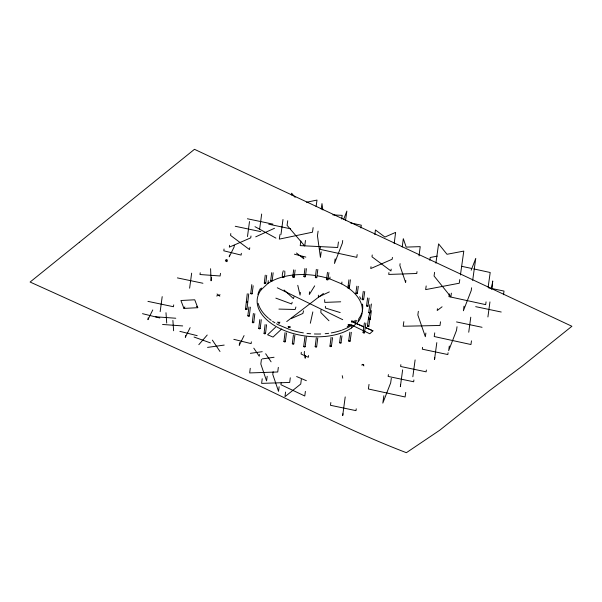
<?xml version="1.0" encoding="UTF-8"?>
<svg xmlns="http://www.w3.org/2000/svg" width="602" height="602" viewBox="0 0 602 602"><rect width="100%" height="100%" fill="white"/><g stroke="black" fill="none" stroke-linecap="round" stroke-linejoin="round"><path stroke-width="0.9" d="M331.092 337.346L329.941 346.165L330.573 346.707L331.401 346.406L332.552 337.594M331.401 346.406L330.769 345.857L329.941 346.165M364.391 322.845L363.074 332.56L363.698 333.109L364.526 332.823L365.85 323.108M364.526 332.823L363.901 332.274L363.074 332.56M367.619 297.885L366.528 305.861L367.145 306.403L367.98 306.125L369.071 298.14M367.98 306.125L367.355 305.575L366.528 305.861M362.502 309.669L362.63 304.529M226.969 260.252L226.916 261.697L226.375 259.891M320.971 309.902L320.851 312.581L328.963 320.753M309.496 291.835L309.323 294.521L314.695 285.845M327.473 272.315L326.532 279.546L327.134 279.983L327.992 279.719L328.918 272.601M327.992 279.719L327.405 279.17L326.547 279.433M283.316 270.742C280.08 279.125 285.649 280.449 284.761 271.013M283.986 277.251L283.407 276.709L282.541 276.973M251.802 284.603L250.725 293.603L251.32 294.032L252.185 293.761L253.141 285.762M252.185 293.761L251.598 293.219L250.741 293.49M253.389 313.454L252.313 322.416L252.908 322.86L253.773 322.582L254.834 313.732M253.773 322.582L253.194 322.025L252.328 322.303M248.739 293.851L246.978 309.27L246.195 309.616L245.511 309.112L247.264 293.746M250.372 307.17L249.318 316.035L248.491 316.343L247.858 315.809L248.912 306.952M266.573 324.719L265.512 333.568L264.775 333.944L264.045 333.455L265.098 324.606M285.039 332.613L283.918 341.552L284.505 341.996L285.378 341.725L286.484 332.906M285.378 341.725L284.799 341.168L283.933 341.439M293.43 334.84L292.309 343.78L292.896 344.224L293.768 343.953L294.875 335.133M293.768 343.953L293.189 343.388L292.324 343.667M304.469 351.433L304.258 353.178L305.206 358.213L305.523 355.594M261.276 319.715L260.207 328.557L259.47 328.94L258.732 328.444L259.801 319.602M266.724 275.332L265.753 283.339L264.97 283.677L264.278 283.173L265.249 275.167M437.436 308.736L437.218 310.512L442.079 306.787M273.15 272.781L272.172 280.795L271.442 281.164L270.697 280.683L271.683 272.668M301.309 352.305L301.098 354.044L308.314 357.287L308.533 355.549M340.514 335.592L339.566 342.756L340.153 343.215L341.018 342.952L341.951 335.893M341.018 342.952L340.446 342.38L339.581 342.643M295.13 270.05L294.235 277.176L293.415 277.477L292.775 276.95L293.671 269.824M230.799 233.561L230.566 235.412L249.506 249.582L249.747 247.731M229.565 245.292L229.332 247.151L250.748 237.843L250.981 235.992M250.259 368.304L249.664 372.931L277.733 371.991L278.327 367.363M361.817 312.987A52.901 30.642 7.3 0 1 358.777 318.744L358.416 321.521L351.583 327.917A52.901 30.642 7.3 0 1 283.557 330.182A52.901 30.642 7.3 0 1 261.095 289.833L261.328 288.004M261.095 289.833L267.935 283.437L268.289 280.69M261.418 359.386L260.824 364.014L266.573 380.915L267.168 376.28M262.216 378.748L261.622 383.384L289.69 382.443L290.284 377.808M273.135 371.682L272.781 374.459L278.53 391.36L279.125 386.732M281.164 382.857L280.931 384.716L304.785 396.003L305.38 391.368M285.566 392.052L284.972 396.68L300.744 384.031L301.331 379.403M306.403 268.665L305.387 276.679L304.612 277.01L303.92 276.506L304.936 268.492M306.395 337.022L305.161 346.722L304.416 347.098L303.686 346.594L304.921 336.894M358.416 321.521A52.901 30.642 7.3 0 0 341.688 283.888L329.776 278.877L330.009 277.048M341.688 283.888L341.928 282.037M351.583 327.917L351.929 325.163L350.815 324.568A51.486 29.829 7.3 0 1 347.196 326.751M372.232 254.962L371.998 256.813L390.939 270.983L391.18 269.132M374.843 234.592L375.437 229.964L384.911 237.045L395.619 232.395L394.197 243.501M370.998 266.701L370.757 268.552L392.173 259.244L392.414 257.393M372.931 330.829L365.399 327.496L372.931 330.829L369.778 333.779L351.929 325.163M388.945 272.578L388.704 274.429L416.772 273.496L417.005 271.645M400.104 263.661L399.863 265.512L405.613 282.413L405.853 280.562M402.241 246.993L403.31 238.663L406.184 247.106L420.211 246.639L419.03 255.903M148.175 317.886L147.941 319.67L152.757 309.94M185.559 335.57L185.326 337.353L190.142 327.631M224.042 249.017L223.809 250.801L241.116 255.09L241.349 253.307M229.482 255.015L229.257 256.798L234.073 247.068L234.298 245.285M239.611 342.651L239.265 345.322L244.073 335.6M251.35 341.838L251.124 343.622L233.817 339.325M317.818 269.485L316.78 277.507L316.058 277.868L315.313 277.387L316.343 269.365M317.773 338.023L316.637 346.835L315.854 347.181L315.17 346.654L316.306 337.835M368.627 317.209L367.408 326.156L367.988 326.615L368.853 326.359L370.064 317.525M368.853 326.359L368.289 325.795L367.416 326.051M173.707 304.905L173.466 306.727L147.941 301.369M330.837 402.557L330.475 405.289L355.993 410.647L356.233 408.826M351.327 332.319L350.146 341.138L349.408 341.507L348.678 341.003L349.86 332.184M342.937 413.762L342.696 415.583L345.209 396.914M388.388 374.594L388.139 376.408L413.664 381.773L413.905 379.952M400.857 364.654L400.616 366.475L426.133 371.833L426.374 370.012M400.608 384.881L400.36 386.702L402.633 369.854M415.109 359.921L412.837 376.769M422.559 347.369L422.318 349.183L447.835 354.548L448.076 352.727M434.779 357.656L434.531 359.477L436.804 342.628M491.646 289.178L492.737 280.983L491.661 288.937M503.52 294.717L504.009 291.075L488.515 287.824M160.162 311.663L162.194 296.635M189.622 288.192L191.654 273.165M247.482 236.571L249.506 221.544M259.635 229.069L261.667 214.034M280.961 234.494L282.993 219.467M350.402 279.81L349.31 288.042L348.716 288.366L347.851 287.839L348.919 279.832M358.303 286.326L357.347 293.43L356.602 293.784L355.872 293.279L356.835 286.176M362.178 299.405C363.758 297.975 363.826 301.053 362.178 299.405L363.284 291.308M468.74 332.229L470.772 317.194M487.913 316.953L489.945 301.918M312.837 311.911L310.331 323.244M363.631 299.608L364.737 291.511M371.404 303.972L370.192 312.829L369.59 313.16L368.725 312.626L369.816 304.65M371.396 310.624L370.185 319.474C367.024 321.265 369.778 314.086 369.568 313.13M200.233 272.766L199.984 274.527L220.121 275.979L220.49 273.338M210.587 268.703L211.069 280.803L211.565 277.281M259.485 354.473L259.236 356.241L253.811 348.167M279.96 234.524L279.313 239.114L312.476 232.206L313.123 227.616M287.726 220.753L287.079 225.344L304.71 245.977L305.492 240.469M291.345 195.048L291.609 193.212L295.13 197.336M300.865 241.033L300.217 245.624L337.662 247.497L338.437 241.989M316.103 206.501L317.006 200.075L306.531 202.257M318.097 231.13L317.457 235.721L320.422 257.4L321.197 251.892M321.205 209.097L321.98 203.589L322.845 209.91M320.437 246.594L320.046 249.348L356.783 257.34L357.167 254.586M335.133 258.875L334.486 263.465L342.335 243.231L342.726 240.476M341.673 219.038L342.184 215.365L332.823 214.899M345.571 220.272L346.865 211.091L343.591 219.527M360.922 227.962L361.305 225.208L350.289 222.815M369.026 384.4L368.379 388.99L405.108 396.981L405.756 392.391M383.85 395.762L382.819 403.107L390.668 382.864L391.315 378.274M403.844 321.664L403.197 326.254L440.002 325.471L440.513 321.799M418.36 311.317L417.841 314.989L425.351 336.736L425.87 333.064M426.178 285.935L425.667 289.607L459.266 283.226L459.785 279.554M429.805 260.23L430.189 257.475L437.263 256.136M434.591 272.345L434.072 276.017L450.853 296.824L451.372 293.151M435.886 263.164L438.602 243.885L446.993 254.285L463.796 251.094L460.432 274.963M434.742 332.861L434.223 336.533L470.952 344.525L471.471 340.852M449.333 293.889L448.941 296.643L485.679 304.635L486.062 301.88M449.31 346.052L448.663 350.642L456.512 330.408L457.031 326.735M464.029 306.17L463.389 310.76L471.238 290.525L471.622 287.771M472.66 280.427L475.761 258.393L471.185 270.193M488.132 287.192L490.201 272.503L473.676 268.906M300.511 292.459L300.037 295.1L297.772 285.325M315.313 277.387L316.042 277.018L316.78 277.507M270.697 280.683L271.427 280.314L272.172 280.795M258.732 328.444L259.47 328.067L260.207 328.557M264.045 333.455L264.782 333.079L265.512 333.568M303.506 310.835L302.911 313.439L291.338 318.533M303.686 346.594L304.424 346.218L305.161 346.722M348.678 341.003L349.416 340.634L350.146 341.138M368.717 319.323L369.455 318.97L370.185 319.474M355.872 293.279L356.617 292.933L357.347 293.43M293.957 296.824L293.46 298.622L284.061 290.021M295.898 307.02L295.161 309.488L278.907 309.089M292.188 302.272L291.646 303.972L275.844 298.133M227.007 259.53L226.811 260.862L225.344 261.065L225.803 259.786M303.92 276.506L304.695 276.175L305.387 276.679M264.278 283.173L265.061 282.835L265.753 283.339M245.511 309.112L246.293 308.766L246.978 309.27M315.17 346.654L315.96 346.308L316.637 346.835M368.725 312.626L369.515 312.303L370.192 312.829M347.851 287.839L348.641 287.523L349.31 288.042M292.775 276.95L293.595 276.649L294.235 277.176M247.858 315.809L248.679 315.501L249.318 316.035M183.949 308.412L180.909 300.503L194.732 299.788L197.772 307.697L183.949 308.412L184.889 306.915M198.818 344.683L207.223 335.021M349.438 286.228L348.701 285.506L348.28 286.161M275.528 327.232L267.574 334.772L273.045 337.075L281.744 328.94M353.351 322.19L355.413 320.272M356.948 320.445L354.518 322.725L351.816 321.453M286.733 321.558L323.44 293.445M278.433 323.169L279.938 322.123M288.787 327.759L290.292 326.713M329.309 291.902L318.413 297.049L318.368 295.176M255.707 236.842L274.512 228.271M216.622 295.996L220.076 294.799M207.555 347.392L224.192 345.081M250.409 353.329L262.209 351.688M262.261 358.905L274.06 357.264M361.636 364.97L363.758 364.669M340.694 301.798L324.771 302.392L324.628 299.691M155.632 316.787L175.769 318.24M162.548 324.47L182.677 325.93M247.414 218.774L272.932 224.132M268.74 224.207L290.615 228.798M235.262 226.277L260.779 231.635M475.693 306.659L501.218 312.017M456.519 321.935L482.044 327.292M177.402 277.898L202.927 283.256M461.734 266.31L471.84 268.507M142.501 313.672L159.808 317.961M179.878 331.356L197.185 335.653M294.401 254.179L305.839 257.092M340.205 312.566L325.426 308.043L325.381 306.313M194.055 337.037L210.399 342.884M289.299 329.392L278.177 324.711A52.901 30.642 7.3 0 1 276.536 323.778M296.635 376.551L306.35 380.69M277.296 287.771L342.719 319.685M255 226.676L275.927 238.114M351.576 320.791L353.366 321.972M348.084 324.38L349.867 325.562M296.455 253.006L303.89 258.86L302.806 256.362M217.029 293.994L219.798 296.169M196.583 306.305L197.772 307.697M265.663 353.743L271.088 361.817M212.355 340.115L220.001 351.5M362.878 364.315L363.909 365.881M342.252 375.678L342.771 378.199M172.894 320.414L173.624 330.754M165.986 312.724L166.716 323.063M267.935 283.437A52.901 30.642 7.3 0 1 315.598 275.55M317.397 275.836A52.901 30.642 7.3 0 1 329.776 278.877M351.937 325.14A52.901 30.642 7.3 0 1 342.245 330.016M341.469 330.295A52.901 30.642 7.3 0 1 331.266 332.906M328.669 333.305A52.901 30.642 7.3 0 1 325.185 333.696M320.715 333.975A52.901 30.642 7.3 0 1 314.387 333.967M310.7 333.756A52.901 30.642 7.3 0 1 307.012 333.395M303.37 332.883A52.901 30.642 7.3 0 1 290.096 329.7M274.933 322.83A52.901 30.642 7.3 0 1 272.623 321.348M271.156 320.317A52.901 30.642 7.3 0 1 269.094 318.729M268.447 318.187A52.901 30.642 7.3 0 1 258.16 303.393M257.927 294.536A52.901 30.642 7.3 0 1 260.373 288.636M359.665 296.733A52.901 30.642 7.3 0 1 360.907 299.149M362.442 304.115A52.901 30.642 7.3 0 1 362.299 311.264M354.518 322.725L363.721 326.788L354.518 322.725M246.338 301.625C247.377 303.438 248.438 300.503 246.338 301.625M348.814 324.862L348.129 325.72L349.867 324.824L348.814 324.862M352.313 321.272L351.621 322.13L353.366 321.235L352.313 321.272M79.351 242.282L30.1 282.045C105.832 316.163 181.164 351.116 257.114 384.723C306.523 408.164 355.225 433.147 406.38 452.689L439.686 430.257L488.967 391.029L522.431 365.963L571.9 326.269L194.476 149.311L79.351 242.282M279.32 322.552L277.68 322.13L279.674 323.176L279.32 322.552M289.682 327.142L288.042 326.72L290.029 327.766L289.682 327.142"/></g></svg>
